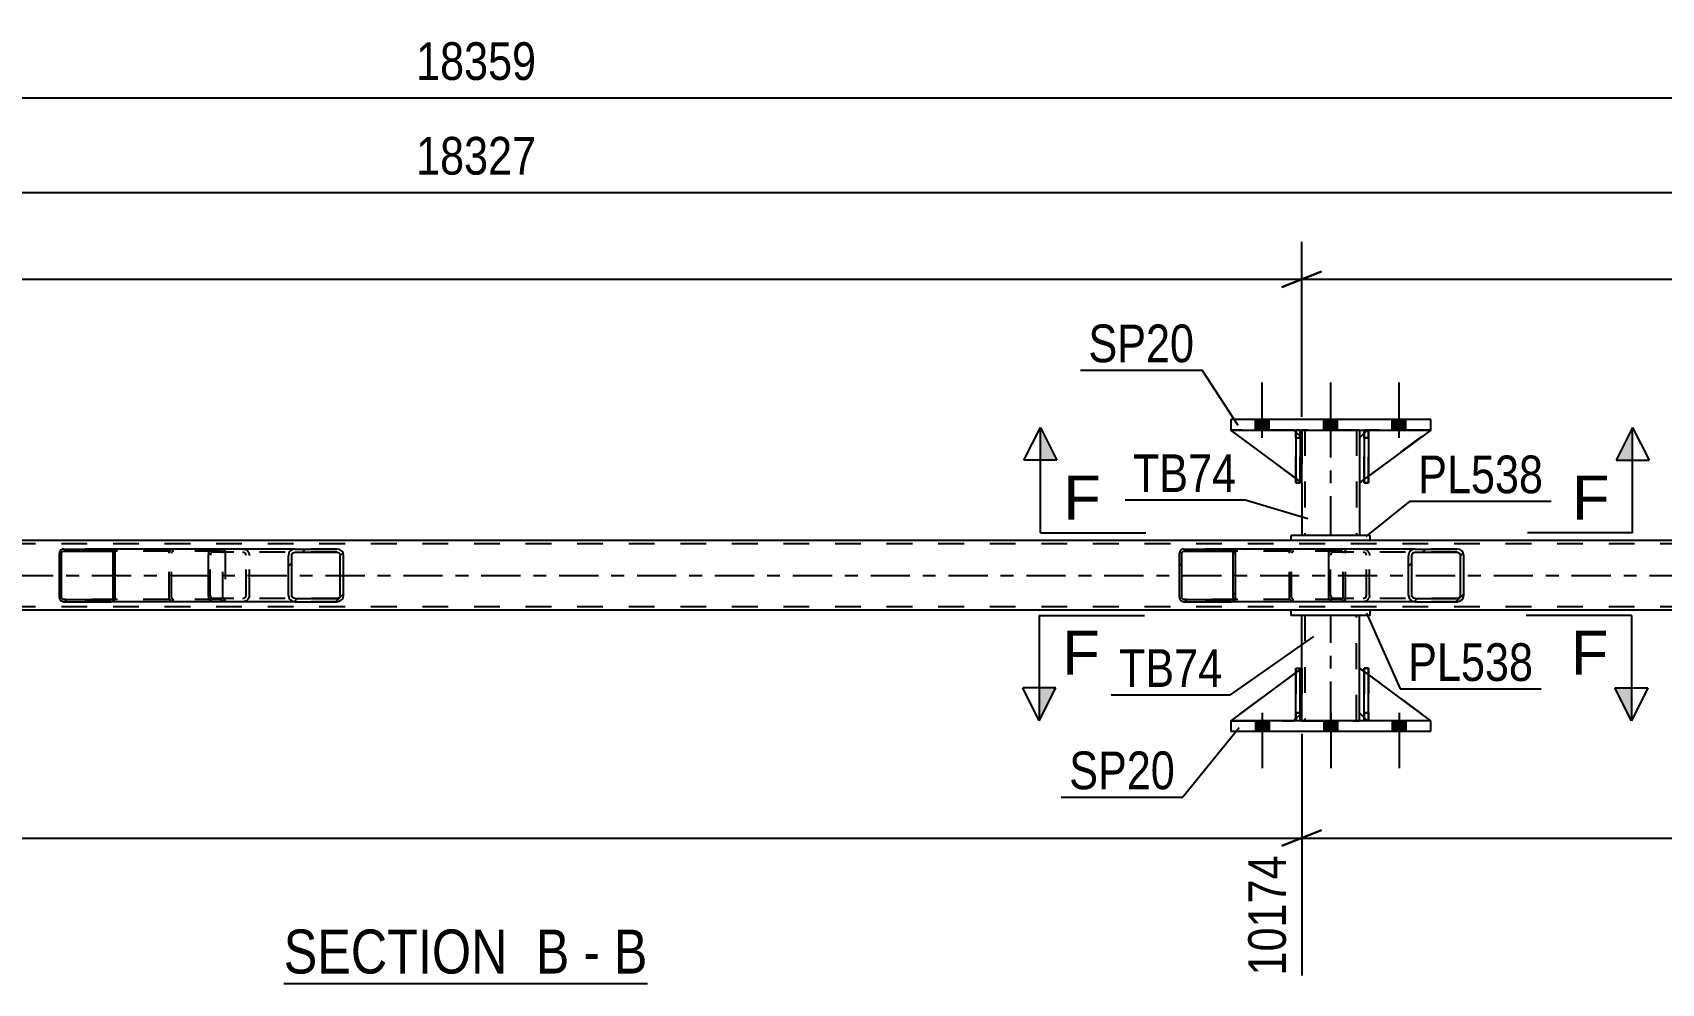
# Model space of a CAD drawing. Header units: millimetres. Extents: x 0 to 841, y 0 to 594.
# Drawn here: x 395.5 to 519.3, y 215 to 287.2 of the extents above; entities that cross this region are included whole.
import ezdxf

# ---------------------------------------------------------------- set-up
doc = ezdxf.new("R2010")
doc.units = ezdxf.units.MM
doc.linetypes.add('DXK_LINE_DOT2', pattern=[3.9198, 1.9599, -1.9599])
doc.linetypes.add('DXK_LINE_DOT3', pattern=[5.9187, 2.979, -0.9799, 0.9799, -0.9799])
doc.styles.add('Arial', font='ARIAL.TTF', dxfattribs={"height": 0.2})
doc.styles.add('Arial Narrow', font='ARIALN.TTF', dxfattribs={"height": 0.2})

# ---------------------------------------------------------------- blocks, each defined once
blk = doc.blocks.new('Unknown-814735391-12 - 2738')
at = {"color": 6, "linetype": 'Continuous'}
blk.add_line((414.58, 214.99), (442.23, 214.99), dxfattribs=at)
at = {"color": 0, "linetype": 'Continuous'}
for points in [[(432.69, 215.74), (432.69, 219.24), (414.58, 219.24), (414.58, 215.74)], [(436.3, 215.74), (436.3, 219.24), (433.74, 219.24), (433.74, 215.74)], [(438.62, 215.74), (438.62, 219.24), (437.35, 219.24), (437.35, 215.74)], [(442.23, 215.74), (442.23, 219.24), (439.67, 219.24), (439.67, 215.74)]]:
    blk.add_wipeout(points, dxfattribs=at)
at = {"color": 7, "linetype": 'Continuous', "style": 'Arial Narrow'}
for s, p in [('SECTION ', (414.58, 215.74)), ('B', (433.74, 215.74)), ('B', (439.67, 215.74)), ('-', (437.35, 215.74))]:
    blk.add_text(s, height=3.34, dxfattribs=at).set_placement(p)
blk = doc.blocks.new('Part-814735391-2854 - 2738')
at = {"linetype": 'Continuous'}
h = blk.add_hatch(dxfattribs=at)
h.set_pattern_fill('', scale=0.7, style=0, pattern_type=0)
h.set_pattern_definition([(45, (504.2228, 247.6884), (-1.57154, 1.57154), [])])
h.paths.add_polyline_path([(504.26, 247.5), (504.22, 247.69), (504.11, 247.84), (503.95, 247.95), (503.76, 247.98), (500.57, 247.98), (500.38, 247.95), (500.22, 247.84), (500.11, 247.69), (500.07, 247.5), (500.07, 244.46), (500.11, 244.28), (500.22, 244.13), (500.38, 244.02), (500.57, 243.98), (503.76, 243.98), (503.95, 244.02), (504.11, 244.13), (504.22, 244.28), (504.26, 244.46)])
h.paths.add_polyline_path([(503.99, 244.37), (503.94, 244.3), (503.85, 244.24), (503.76, 244.22), (500.57, 244.22), (500.48, 244.24), (500.4, 244.3), (500.34, 244.37), (500.32, 244.46), (500.32, 247.5), (500.34, 247.6), (500.4, 247.67), (500.48, 247.73), (500.57, 247.74), (503.76, 247.74), (503.85, 247.73), (503.94, 247.67), (503.99, 247.6), (504.01, 247.5), (504.01, 244.46)])
at = {"color": 2, "linetype": 'Continuous'}
for p, q in [((494, 247.5), (494.02, 247.69)), ((494.02, 247.69), (494.08, 247.84)), ((494.08, 247.84), (494.17, 247.95)), ((494.17, 247.95), (494.27, 247.98)), ((500.57, 247.98), (494.27, 247.98)), ((500.11, 247.69), (500.07, 247.5)), ((500.32, 247.5), (500.34, 247.6)), ((500.34, 247.6), (500.4, 247.67)), ((500.57, 247.98), (500.38, 247.95)), ((500.4, 247.67), (500.48, 247.73)), ((500.48, 247.73), (500.57, 247.74)), ((500.57, 247.98), (503.76, 247.98)), ((500.57, 247.74), (503.76, 247.74)), ((503.95, 247.95), (503.76, 247.98)), ((503.76, 247.74), (503.85, 247.73)), ((503.85, 247.73), (503.94, 247.67)), ((503.94, 247.67), (503.99, 247.6)), ((503.99, 247.6), (504.01, 247.5)), ((504.26, 247.5), (504.22, 247.69)), ((494, 244.46), (494, 247.5)), ((500.07, 244.46), (500.07, 247.5)), ((500.32, 244.46), (500.32, 247.5)), ((504.01, 244.46), (504.01, 247.5)), ((504.26, 244.46), (504.26, 247.5)), ((494.02, 244.28), (494, 244.46)), ((494.08, 244.13), (494.02, 244.28)), ((494.17, 244.02), (494.08, 244.13)), ((494.27, 243.98), (494.17, 244.02)), ((500.57, 243.98), (494.27, 243.98)), ((500.07, 244.46), (500.11, 244.28)), ((500.34, 244.37), (500.32, 244.46)), ((500.4, 244.3), (500.34, 244.37)), ((500.38, 244.02), (500.57, 243.98)), ((500.48, 244.24), (500.4, 244.3)), ((500.57, 244.22), (500.48, 244.24)), ((500.57, 244.22), (503.76, 244.22)), ((500.57, 243.98), (503.76, 243.98)), ((503.85, 244.24), (503.76, 244.22)), ((503.76, 243.98), (503.95, 244.02)), ((503.94, 244.3), (503.85, 244.24)), ((503.99, 244.37), (503.94, 244.3)), ((504.01, 244.46), (503.99, 244.37)), ((504.22, 244.28), (504.26, 244.46))]:
    blk.add_line(p, q, dxfattribs=at)
at = {"color": 7, "linetype": 'DXK_LINE_DOT2'}
for p, q in [((494.15, 247.6), (494.14, 247.5)), ((494.18, 247.67), (494.15, 247.6)), ((494.22, 247.73), (494.18, 247.67)), ((494.27, 247.74), (494.22, 247.73)), ((503.76, 247.74), (494.27, 247.74)), ((495.27, 247.74), (495.27, 247.98)), ((496.61, 247.98), (496.8, 247.95)), ((496.7, 247.73), (496.61, 247.74)), ((496.79, 247.67), (496.7, 247.73)), ((496.84, 247.6), (496.79, 247.67)), ((496.86, 247.5), (496.84, 247.6)), ((497.07, 247.69), (497.11, 247.5)), ((503.76, 247.98), (500.57, 247.98)), ((494.14, 244.46), (494.14, 247.5)), ((496.86, 244.46), (496.86, 247.5)), ((497.11, 244.46), (497.11, 247.5)), ((494.14, 244.46), (494.15, 244.37)), ((494.15, 244.37), (494.18, 244.3)), ((494.18, 244.3), (494.22, 244.24)), ((494.22, 244.24), (494.27, 244.22)), ((503.76, 244.22), (494.27, 244.22)), ((495.27, 243.98), (495.27, 244.22)), ((496.61, 244.22), (496.7, 244.24)), ((496.8, 244.02), (496.61, 243.98)), ((496.7, 244.24), (496.79, 244.3)), ((496.79, 244.3), (496.84, 244.37)), ((496.84, 244.37), (496.86, 244.46)), ((497.11, 244.46), (497.07, 244.28)), ((503.76, 243.98), (500.57, 243.98))]:
    blk.add_line(p, q, dxfattribs=at)
for centre, start, end in [((496.62, 247.49), 23.8494, 68.8059), ((496.62, 244.48), 291.1941, 336.1506)]:
    blk.add_arc(centre, 0.492, start, end, dxfattribs=at)
at = {"color": 2, "linetype": 'Continuous'}
for centre, start, end in [((500.56, 247.49), 111.1941, 156.1506), ((503.77, 247.49), 23.8494, 68.8059), ((500.56, 244.48), 203.8494, 248.8059), ((503.77, 244.48), 291.1941, 336.1506)]:
    blk.add_arc(centre, 0.492, start, end, dxfattribs=at)
blk = doc.blocks.new('Part-814735391-2797 - 2738')
at = {"color": 2, "linetype": 'Continuous'}
for p, q in [((491.82, 257.02), (491.5, 257.02)), ((491.5, 257.02), (491.5, 253.02)), ((491.82, 257.02), (491.82, 257.02)), ((491.82, 257.02), (491.82, 253.02)), ((491.82, 253.02), (491.5, 253.02))]:
    blk.add_line(p, q, dxfattribs=at)
at = {"color": 7, "linetype": 'DXK_LINE_DOT2'}
for p, q in [((491.5, 256.42), (491.5, 257.02)), ((491.82, 256.42), (491.5, 256.42)), ((491.5, 256.42), (491.5, 253.02)), ((491.82, 256.42), (491.82, 257.02)), ((491.82, 257.02), (491.82, 257.02)), ((491.82, 253.02), (491.82, 256.42))]:
    blk.add_line(p, q, dxfattribs=at)
blk = doc.blocks.new('Part-814735391-2802 - 2738')
at = {"color": 2, "linetype": 'Continuous'}
for p, q in [((491.95, 238.94), (491.95, 242.94)), ((496.35, 238.94), (496.35, 242.94)), ((491.95, 234.94), (491.95, 235.54)), ((496.35, 234.94), (496.35, 235.54))]:
    blk.add_line(p, q, dxfattribs=at)
at = {"color": 7, "linetype": 'DXK_LINE_DOT2'}
for p, q in [((496.35, 242.94), (491.95, 242.94)), ((492.19, 242.94), (492.19, 234.94)), ((496.11, 234.94), (496.11, 242.94)), ((491.95, 235.54), (491.95, 238.94)), ((496.35, 235.54), (496.35, 238.94)), ((491.95, 234.94), (496.35, 234.94))]:
    blk.add_line(p, q, dxfattribs=at)
at = {"color": 7, "linetype": 'DXK_LINE_DOT3'}
blk.add_line((494.15, 234.94), (494.15, 242.94), dxfattribs=at)
blk = doc.blocks.new('Part-814735391-2807 - 2738')
at = {"color": 2, "linetype": 'Continuous'}
for p, q in [((497.15, 243.34), (491.15, 243.34)), ((491.15, 242.94), (491.15, 243.34)), ((497.15, 242.94), (491.15, 242.94)), ((497.15, 242.94), (497.15, 243.34))]:
    blk.add_line(p, q, dxfattribs=at)
blk = doc.blocks.new('Part-814735391-2812 - 2738')
at = {"color": 2, "linetype": 'Continuous'}
for p, q in [((497.15, 249.02), (491.15, 249.02)), ((491.15, 248.62), (491.15, 249.02)), ((497.15, 248.62), (497.15, 249.02)), ((497.15, 248.62), (491.15, 248.62))]:
    blk.add_line(p, q, dxfattribs=at)
blk = doc.blocks.new('Part-814735391-2817 - 2738')
at = {"color": 2, "linetype": 'Continuous'}
for p, q in [((491.95, 257.02), (491.95, 256.42)), ((496.35, 257.02), (496.35, 256.42)), ((491.95, 253.02), (491.95, 249.02)), ((496.35, 253.02), (496.35, 249.02))]:
    blk.add_line(p, q, dxfattribs=at)
at = {"color": 7, "linetype": 'DXK_LINE_DOT2'}
for p, q in [((496.35, 257.02), (491.95, 257.02)), ((491.95, 256.42), (491.95, 253.02)), ((492.19, 257.02), (492.19, 249.02)), ((496.11, 257.02), (496.11, 249.02)), ((496.35, 256.42), (496.35, 253.02)), ((496.35, 249.02), (491.95, 249.02))]:
    blk.add_line(p, q, dxfattribs=at)
at = {"color": 7, "linetype": 'DXK_LINE_DOT3'}
blk.add_line((494.15, 249.02), (494.15, 257.02), dxfattribs=at)
blk = doc.blocks.new('Part-814735391-2884 - 2738')
at = {"color": 7, "linetype": 'DXK_LINE_DOT2'}
for p, q in [((491.5, 256.42), (491.5, 257.02)), ((491.5, 257.02), (491.5, 257.02)), ((491.5, 257.02), (491.5, 253.02)), ((491.82, 257.02), (491.5, 257.02)), ((491.5, 253.02), (491.5, 256.42)), ((491.5, 256.42), (491.82, 256.42)), ((491.82, 256.42), (491.82, 257.02)), ((491.82, 253.02), (491.82, 257.02)), ((491.82, 256.42), (491.82, 253.02)), ((491.5, 253.02), (491.82, 253.02))]:
    blk.add_line(p, q, dxfattribs=at)
blk = doc.blocks.new('Part-814735391-2824 - 2738')
at = {"color": 2, "linetype": 'Continuous'}
for p, q in [((491.5, 234.94), (491.5, 238.94)), ((491.5, 238.94), (491.82, 238.94)), ((491.82, 234.94), (491.82, 238.94)), ((491.5, 234.94), (491.5, 234.94)), ((491.82, 234.94), (491.5, 234.94))]:
    blk.add_line(p, q, dxfattribs=at)
at = {"color": 7, "linetype": 'DXK_LINE_DOT2'}
for p, q in [((491.5, 238.94), (491.5, 235.54)), ((491.82, 235.54), (491.82, 238.94)), ((491.5, 235.54), (491.5, 234.94)), ((491.5, 235.54), (491.82, 235.54)), ((491.82, 234.94), (491.82, 235.54)), ((491.82, 234.94), (491.82, 234.94))]:
    blk.add_line(p, q, dxfattribs=at)
blk = doc.blocks.new('Part-814735391-2826 - 2738')
at = {"color": 7, "linetype": 'DXK_LINE_DOT2'}
for p, q in [((491.5, 238.94), (491.82, 238.94)), ((491.5, 235.54), (491.5, 238.94)), ((491.5, 238.94), (491.5, 234.94)), ((491.82, 238.94), (491.82, 235.54)), ((491.82, 234.94), (491.82, 238.85)), ((491.82, 235.54), (491.5, 235.54)), ((491.5, 234.94), (491.5, 235.54)), ((491.82, 235.54), (491.82, 234.94)), ((491.82, 234.94), (491.5, 234.94)), ((491.82, 234.94), (491.82, 234.94))]:
    blk.add_line(p, q, dxfattribs=at)
blk = doc.blocks.new('Part-814735391-2828 - 2738')
at = {"linetype": 'Continuous'}
h = blk.add_hatch(dxfattribs=at)
h.set_pattern_fill('', scale=0.7, style=0, pattern_type=0)
h.set_pattern_definition([(45, (401.7562, 247.7872), (-1.57154, 1.57154), [])])
h.paths.add_polyline_path([(401.78, 247.66), (401.76, 247.79), (401.68, 247.89), (401.57, 247.96), (401.44, 247.98), (397.87, 247.98), (397.74, 247.96), (397.63, 247.89), (397.55, 247.79), (397.53, 247.66), (397.53, 244.3), (397.55, 244.18), (397.63, 244.08), (397.74, 244.01), (397.87, 243.98), (401.44, 243.98), (401.57, 244.01), (401.68, 244.08), (401.76, 244.18), (401.78, 244.3)])
h.paths.add_polyline_path([(401.6, 244.24), (401.56, 244.19), (401.51, 244.16), (401.44, 244.14), (397.87, 244.14), (397.8, 244.16), (397.75, 244.19), (397.71, 244.24), (397.7, 244.3), (397.7, 247.66), (397.71, 247.73), (397.75, 247.78), (397.8, 247.81), (397.87, 247.82), (401.44, 247.82), (401.51, 247.81), (401.56, 247.78), (401.6, 247.73), (401.61, 247.66), (401.61, 244.3)])
at = {"color": 2, "linetype": 'Continuous'}
for p, q in [((397.55, 247.79), (397.53, 247.66)), ((397.53, 244.3), (397.53, 247.66)), ((397.7, 247.66), (397.71, 247.73)), ((397.7, 244.3), (397.7, 247.66)), ((397.71, 247.73), (397.75, 247.78)), ((397.87, 247.98), (397.74, 247.96)), ((397.75, 247.78), (397.8, 247.81)), ((397.8, 247.81), (397.87, 247.82)), ((397.87, 247.98), (401.44, 247.98)), ((397.87, 247.82), (401.44, 247.82)), ((409.14, 247.98), (401.44, 247.98)), ((401.57, 247.96), (401.44, 247.98)), ((401.44, 247.82), (401.51, 247.81)), ((401.51, 247.81), (401.56, 247.78)), ((401.56, 247.78), (401.6, 247.73)), ((401.6, 247.73), (401.61, 247.66)), ((401.61, 244.3), (401.61, 247.66)), ((401.78, 247.66), (401.76, 247.79)), ((401.78, 244.3), (401.78, 247.66)), ((397.53, 244.3), (397.55, 244.18)), ((397.71, 244.24), (397.7, 244.3)), ((397.75, 244.19), (397.71, 244.24)), ((397.74, 244.01), (397.87, 243.98)), ((397.8, 244.16), (397.75, 244.19)), ((397.87, 244.14), (397.8, 244.16)), ((397.87, 244.14), (401.44, 244.14)), ((397.87, 243.98), (401.44, 243.98)), ((401.51, 244.16), (401.44, 244.14)), ((401.44, 243.98), (401.57, 244.01)), ((409.14, 243.98), (401.44, 243.98)), ((401.56, 244.19), (401.51, 244.16)), ((401.6, 244.24), (401.56, 244.19)), ((401.61, 244.3), (401.6, 244.24)), ((401.76, 244.18), (401.78, 244.3))]:
    blk.add_line(p, q, dxfattribs=at)
at = {"color": 7, "linetype": 'DXK_LINE_DOT2'}
for p, q in [((401.44, 247.98), (397.87, 247.98)), ((409.79, 247.82), (397.87, 247.82)), ((405.87, 247.66), (405.9, 247.79)), ((405.87, 244.3), (405.87, 247.66)), ((406.06, 247.73), (406.05, 247.66)), ((406.05, 244.3), (406.05, 247.66)), ((406.09, 247.78), (406.06, 247.73)), ((406.08, 247.96), (406.22, 247.98)), ((406.15, 247.81), (406.09, 247.78)), ((406.22, 247.82), (406.15, 247.81)), ((409.79, 247.98), (409.14, 247.98)), ((409.79, 247.98), (409.92, 247.96)), ((409.86, 247.81), (409.79, 247.82)), ((409.91, 247.78), (409.86, 247.81)), ((409.95, 247.73), (409.91, 247.78)), ((409.96, 247.66), (409.95, 247.73)), ((409.96, 244.3), (409.96, 247.66)), ((410.11, 247.79), (410.13, 247.66)), ((410.13, 247.66), (410.13, 244.3)), ((409.79, 244.14), (397.87, 244.14)), ((401.44, 243.98), (397.87, 243.98)), ((405.9, 244.18), (405.87, 244.3)), ((406.05, 244.3), (406.06, 244.24)), ((406.06, 244.24), (406.09, 244.19)), ((406.22, 243.98), (406.08, 244.01)), ((406.09, 244.19), (406.15, 244.16)), ((406.15, 244.16), (406.22, 244.14)), ((409.79, 243.98), (409.14, 243.98)), ((409.79, 244.14), (409.86, 244.16)), ((409.92, 244.01), (409.79, 243.98)), ((409.86, 244.16), (409.91, 244.19)), ((409.91, 244.19), (409.95, 244.24)), ((409.95, 244.24), (409.96, 244.3)), ((410.13, 244.28), (410.11, 244.18)), ((410.13, 244.3), (410.13, 244.28))]:
    blk.add_line(p, q, dxfattribs=at)
at = {"color": 2, "linetype": 'Continuous'}
for centre, start, end in [((397.85, 247.65), 110.7583, 155.68), ((401.45, 247.65), 24.32, 69.2417), ((397.85, 244.32), 204.32, 249.2417), ((401.45, 244.32), 290.7583, 335.68)]:
    blk.add_arc(centre, 0.331, start, end, dxfattribs=at)
at = {"color": 7, "linetype": 'DXK_LINE_DOT2'}
for centre, start, end in [((406.2, 247.65), 110.7583, 155.6801), ((409.8, 247.65), 24.3199, 69.2417), ((406.2, 244.32), 204.3199, 249.2417), ((409.8, 244.32), 290.7583, 335.6801)]:
    blk.add_arc(centre, 0.331, start, end, dxfattribs=at)
blk = doc.blocks.new('Part-814735391-2843 - 2738')
at = {"color": 2, "linetype": 'Continuous'}
for p, q in [((501.75, 257.82), (486.55, 257.82)), ((486.55, 257.82), (486.55, 257.02)), ((501.75, 257.02), (501.75, 257.82)), ((486.55, 257.02), (501.75, 257.02))]:
    blk.add_line(p, q, dxfattribs=at)
blk = doc.blocks.new('Part-814735391-2848 - 2738')
at = {"color": 2, "linetype": 'Continuous'}
for p, q in [((486.55, 234.94), (486.55, 234.14)), ((501.75, 234.94), (486.55, 234.94)), ((486.55, 234.14), (501.75, 234.14)), ((501.75, 234.14), (501.75, 234.94))]:
    blk.add_line(p, q, dxfattribs=at)
blk = doc.blocks.new('Part-814735391-2849 - 2738')
at = {"color": 2, "linetype": 'Continuous'}
for p, q in [((496.35, 235.54), (496.35, 238.94)), ((496.7, 238.68), (496.35, 238.94)), ((501.75, 234.94), (497.02, 238.45)), ((496.7, 235.19), (496.35, 235.54))]:
    blk.add_line(p, q, dxfattribs=at)
at = {"color": 7, "linetype": 'DXK_LINE_DOT2'}
for p, q in [((497.02, 238.45), (496.7, 238.68)), ((496.95, 234.94), (496.7, 235.19)), ((501.75, 234.94), (496.95, 234.94)), ((501.75, 234.94), (501.75, 234.94)), ((501.75, 234.94), (501.75, 234.94))]:
    blk.add_line(p, q, dxfattribs=at)
blk = doc.blocks.new('Part-814735391-2850 - 2738')
at = {"color": 7, "linetype": 'DXK_LINE_DOT2'}
for p, q in [((496.35, 235.54), (496.35, 238.94)), ((496.35, 238.94), (501.75, 234.94)), ((496.95, 234.94), (496.35, 235.54)), ((501.75, 234.94), (496.95, 234.94))]:
    blk.add_line(p, q, dxfattribs=at)
blk = doc.blocks.new('Part-814735391-2851 - 2738')
at = {"color": 2, "linetype": 'Continuous'}
for p, q in [((491.95, 238.94), (491.82, 238.85)), ((491.95, 235.54), (491.95, 238.94)), ((491.5, 238.61), (486.55, 234.94)), ((491.95, 235.54), (491.82, 235.42)), ((491.95, 235.54), (491.95, 235.54)), ((491.5, 235.1), (491.35, 234.94))]:
    blk.add_line(p, q, dxfattribs=at)
at = {"color": 7, "linetype": 'DXK_LINE_DOT2'}
for p, q in [((491.95, 235.54), (491.95, 238.94)), ((491.82, 238.85), (491.5, 238.61)), ((491.95, 235.54), (491.35, 234.94)), ((491.82, 235.42), (491.5, 235.1)), ((486.55, 234.94), (491.35, 234.94))]:
    blk.add_line(p, q, dxfattribs=at)
blk = doc.blocks.new('Part-814735391-2858 - 2738')
at = {"color": 7, "linetype": 'DXK_LINE_DOT2'}
for p, q in [((491.95, 238.94), (486.55, 234.94)), ((491.95, 235.54), (491.95, 238.94)), ((491.95, 238.94), (491.95, 235.54)), ((491.35, 234.94), (491.95, 235.54)), ((491.95, 235.54), (491.35, 234.94)), ((491.95, 235.54), (491.95, 235.54)), ((486.55, 234.94), (491.35, 234.94))]:
    blk.add_line(p, q, dxfattribs=at)
blk = doc.blocks.new('Part-814735391-2859 - 2738')
at = {"color": 2, "linetype": 'Continuous'}
for p, q in [((496.7, 234.94), (496.7, 238.94)), ((496.7, 238.94), (497.02, 238.94)), ((497.02, 234.94), (497.02, 238.94)), ((496.7, 234.94), (496.7, 234.94)), ((497.02, 234.94), (496.7, 234.94))]:
    blk.add_line(p, q, dxfattribs=at)
at = {"color": 7, "linetype": 'DXK_LINE_DOT2'}
for p, q in [((496.7, 238.94), (496.7, 235.54)), ((497.02, 235.54), (497.02, 238.94)), ((496.7, 235.54), (496.7, 234.94)), ((496.7, 235.54), (497.02, 235.54)), ((497.02, 234.94), (497.02, 235.54)), ((497.02, 234.94), (497.02, 234.94))]:
    blk.add_line(p, q, dxfattribs=at)
blk = doc.blocks.new('Part-814735391-2861 - 2738')
at = {"color": 7, "linetype": 'DXK_LINE_DOT2'}
for p, q in [((497.02, 238.94), (496.7, 238.94)), ((496.7, 235.54), (496.7, 238.94)), ((496.7, 238.94), (496.7, 234.94)), ((497.02, 238.94), (497.02, 235.54)), ((497.02, 234.94), (497.02, 238.94)), ((497.02, 235.54), (496.7, 235.54)), ((496.7, 234.94), (496.7, 235.54)), ((497.02, 235.54), (497.02, 234.94)), ((497.02, 234.94), (496.7, 234.94)), ((497.02, 234.94), (497.02, 234.94))]:
    blk.add_line(p, q, dxfattribs=at)
blk = doc.blocks.new('Part-814735391-2863 - 2738')
at = {"color": 2, "linetype": 'Continuous'}
for p, q in [((496.7, 256.78), (496.35, 256.42)), ((496.35, 256.42), (496.35, 253.02)), ((501.75, 257.02), (497.02, 253.52)), ((496.7, 253.29), (496.35, 253.02))]:
    blk.add_line(p, q, dxfattribs=at)
at = {"color": 7, "linetype": 'DXK_LINE_DOT2'}
for p, q in [((496.95, 257.02), (496.7, 256.78)), ((501.75, 257.02), (496.95, 257.02)), ((497.02, 253.52), (496.7, 253.29))]:
    blk.add_line(p, q, dxfattribs=at)
blk = doc.blocks.new('Part-814735391-2903 - 2738')
at = {"color": 7, "linetype": 'DXK_LINE_DOT2'}
for p, q in [((496.95, 257.02), (496.35, 256.42)), ((496.35, 253.02), (501.75, 257.02)), ((496.35, 256.42), (496.35, 253.02)), ((501.75, 257.02), (496.95, 257.02))]:
    blk.add_line(p, q, dxfattribs=at)
blk = doc.blocks.new('Part-814735391-2904 - 2738')
at = {"color": 2, "linetype": 'Continuous'}
for p, q in [((491.5, 253.36), (486.55, 257.02)), ((491.5, 256.87), (491.35, 257.02)), ((491.95, 256.42), (491.82, 256.55)), ((491.95, 256.42), (491.95, 256.42)), ((491.95, 253.02), (491.95, 256.42)), ((491.82, 253.12), (491.95, 253.02)), ((491.95, 253.02), (491.95, 253.02))]:
    blk.add_line(p, q, dxfattribs=at)
at = {"color": 7, "linetype": 'DXK_LINE_DOT2'}
for p, q in [((491.35, 257.02), (486.55, 257.02)), ((491.35, 257.02), (491.95, 256.42)), ((491.82, 256.55), (491.5, 256.87)), ((491.95, 256.42), (491.95, 253.02)), ((491.82, 253.12), (491.5, 253.36))]:
    blk.add_line(p, q, dxfattribs=at)
blk = doc.blocks.new('Part-814735391-2905 - 2738')
at = {"color": 7, "linetype": 'DXK_LINE_DOT2'}
for p, q in [((491.95, 253.02), (486.55, 257.02)), ((486.55, 257.02), (491.35, 257.02)), ((491.35, 257.02), (491.95, 256.42)), ((491.95, 256.42), (491.35, 257.02)), ((491.95, 256.42), (491.95, 253.02)), ((491.95, 256.42), (491.95, 256.42)), ((491.95, 256.42), (491.95, 253.02))]:
    blk.add_line(p, q, dxfattribs=at)
blk = doc.blocks.new('Part-814735391-2906 - 2738')
at = {"color": 2, "linetype": 'Continuous'}
for p, q in [((497.02, 257.02), (496.7, 257.02)), ((496.7, 257.02), (496.7, 253.02)), ((497.02, 257.02), (497.02, 257.02)), ((497.02, 257.02), (497.02, 253.02)), ((497.02, 253.02), (496.7, 253.02))]:
    blk.add_line(p, q, dxfattribs=at)
at = {"color": 7, "linetype": 'DXK_LINE_DOT2'}
for p, q in [((496.7, 256.42), (496.7, 257.02)), ((497.02, 256.42), (496.7, 256.42)), ((496.7, 256.42), (496.7, 253.02)), ((497.02, 256.42), (497.02, 257.02)), ((497.02, 257.02), (497.02, 257.02)), ((497.02, 253.02), (497.02, 256.42))]:
    blk.add_line(p, q, dxfattribs=at)
blk = doc.blocks.new('Part-814735391-2908 - 2738')
at = {"color": 7, "linetype": 'DXK_LINE_DOT2'}
for p, q in [((496.7, 256.42), (496.7, 257.02)), ((496.7, 257.02), (496.7, 257.02)), ((496.7, 257.02), (496.7, 253.02)), ((497.02, 257.02), (496.7, 257.02)), ((496.7, 253.02), (496.7, 256.42)), ((496.7, 256.42), (497.02, 256.42)), ((497.02, 256.42), (497.02, 257.02)), ((497.02, 253.02), (497.02, 257.02)), ((497.02, 256.42), (497.02, 253.02)), ((496.7, 253.02), (497.02, 253.02))]:
    blk.add_line(p, q, dxfattribs=at)
blk = doc.blocks.new('Part-814735391-2967 - 2738')
at = {"color": 7, "linetype": 'DXK_LINE_DOT2'}
for p, q in [((760.27, 248.38), (98.15, 248.38)), ((497.15, 248.62), (491.15, 248.62)), ((760.27, 243.58), (98.15, 243.58)), ((497.15, 243.34), (491.15, 243.34))]:
    blk.add_line(p, q, dxfattribs=at)
at = {"color": 2, "linetype": 'Continuous'}
for p, q in [((491.15, 248.62), (241.75, 248.62)), ((661.42, 248.62), (497.15, 248.62)), ((491.15, 243.34), (241.75, 243.34)), ((661.42, 243.34), (497.15, 243.34))]:
    blk.add_line(p, q, dxfattribs=at)
at = {"color": 7, "linetype": 'DXK_LINE_DOT3'}
blk.add_line((98.15, 245.98), (760.27, 245.98), dxfattribs=at)
blk = doc.blocks.new('Part-814735391-2968 - 2738')
at = {"linetype": 'Continuous'}
h = blk.add_hatch(dxfattribs=at)
h.set_pattern_fill('', scale=0.7, style=0, pattern_type=0)
h.set_pattern_definition([(45, (419.0886, 247.6884), (-1.57154, 1.57154), [])])
h.paths.add_polyline_path([(419.13, 247.5), (419.09, 247.69), (418.98, 247.84), (418.82, 247.95), (418.62, 247.98), (415.44, 247.98), (415.25, 247.95), (415.08, 247.84), (414.98, 247.69), (414.94, 247.5), (414.94, 244.46), (414.98, 244.28), (415.08, 244.13), (415.25, 244.02), (415.44, 243.98), (418.62, 243.98), (418.82, 244.02), (418.98, 244.13), (419.09, 244.28), (419.13, 244.46)])
h.paths.add_polyline_path([(418.86, 244.37), (418.8, 244.3), (418.72, 244.24), (418.62, 244.22), (415.44, 244.22), (415.34, 244.24), (415.26, 244.3), (415.21, 244.37), (415.19, 244.46), (415.19, 247.5), (415.21, 247.6), (415.26, 247.67), (415.34, 247.73), (415.44, 247.74), (418.62, 247.74), (418.72, 247.73), (418.8, 247.67), (418.86, 247.6), (418.88, 247.5), (418.88, 244.46)])
at = {"color": 2, "linetype": 'Continuous'}
for p, q in [((408.87, 247.5), (408.89, 247.69)), ((408.89, 247.69), (408.95, 247.84)), ((408.95, 247.84), (409.04, 247.95)), ((409.04, 247.95), (409.14, 247.98)), ((415.44, 247.98), (409.14, 247.98)), ((414.98, 247.69), (414.94, 247.5)), ((415.19, 247.5), (415.21, 247.6)), ((415.21, 247.6), (415.26, 247.67)), ((415.44, 247.98), (415.25, 247.95)), ((415.26, 247.67), (415.34, 247.73)), ((415.34, 247.73), (415.44, 247.74)), ((415.44, 247.98), (418.62, 247.98)), ((415.44, 247.74), (418.62, 247.74)), ((418.82, 247.95), (418.62, 247.98)), ((418.62, 247.74), (418.72, 247.73)), ((418.72, 247.73), (418.8, 247.67)), ((418.8, 247.67), (418.86, 247.6)), ((418.86, 247.6), (418.88, 247.5)), ((419.13, 247.5), (419.09, 247.69)), ((408.87, 244.46), (408.87, 247.5)), ((414.94, 244.46), (414.94, 247.5)), ((415.19, 244.46), (415.19, 247.5)), ((418.88, 244.46), (418.88, 247.5)), ((419.13, 244.46), (419.13, 247.5)), ((408.89, 244.28), (408.87, 244.46)), ((408.95, 244.13), (408.89, 244.28)), ((409.04, 244.02), (408.95, 244.13)), ((409.14, 243.98), (409.04, 244.02)), ((415.44, 243.98), (409.14, 243.98)), ((414.94, 244.46), (414.98, 244.28)), ((415.21, 244.37), (415.19, 244.46)), ((415.26, 244.3), (415.21, 244.37)), ((415.25, 244.02), (415.44, 243.98)), ((415.34, 244.24), (415.26, 244.3)), ((415.44, 244.22), (415.34, 244.24)), ((415.44, 244.22), (418.62, 244.22)), ((415.44, 243.98), (418.62, 243.98)), ((418.72, 244.24), (418.62, 244.22)), ((418.62, 243.98), (418.82, 244.02)), ((418.8, 244.3), (418.72, 244.24)), ((418.86, 244.37), (418.8, 244.3)), ((418.88, 244.46), (418.86, 244.37)), ((419.09, 244.28), (419.13, 244.46))]:
    blk.add_line(p, q, dxfattribs=at)
at = {"color": 7, "linetype": 'DXK_LINE_DOT2'}
for p, q in [((409.01, 247.6), (409, 247.5)), ((409.04, 247.67), (409.01, 247.6)), ((409.09, 247.73), (409.04, 247.67)), ((409.14, 247.74), (409.09, 247.73)), ((418.62, 247.74), (409.14, 247.74)), ((410.13, 247.74), (410.13, 247.98)), ((411.47, 247.98), (411.67, 247.95)), ((411.57, 247.73), (411.47, 247.74)), ((411.65, 247.67), (411.57, 247.73)), ((411.71, 247.6), (411.65, 247.67)), ((411.73, 247.5), (411.71, 247.6)), ((411.94, 247.69), (411.98, 247.5)), ((418.62, 247.98), (415.44, 247.98)), ((409, 244.46), (409, 247.5)), ((411.73, 244.46), (411.73, 247.5)), ((411.98, 244.46), (411.98, 247.5)), ((409, 244.46), (409.01, 244.37)), ((409.01, 244.37), (409.04, 244.3)), ((409.04, 244.3), (409.09, 244.24)), ((409.09, 244.24), (409.14, 244.22)), ((418.62, 244.22), (409.14, 244.22)), ((410.13, 243.98), (410.13, 244.22)), ((411.47, 244.22), (411.57, 244.24)), ((411.67, 244.02), (411.47, 243.98)), ((411.57, 244.24), (411.65, 244.3)), ((411.65, 244.3), (411.71, 244.37)), ((411.71, 244.37), (411.73, 244.46)), ((411.98, 244.46), (411.94, 244.28)), ((418.62, 243.98), (415.44, 243.98))]:
    blk.add_line(p, q, dxfattribs=at)
for centre, start, end in [((411.49, 247.49), 23.8494, 68.8059), ((411.49, 244.48), 291.1941, 336.1506)]:
    blk.add_arc(centre, 0.492, start, end, dxfattribs=at)
at = {"color": 2, "linetype": 'Continuous'}
for centre, start, end in [((415.43, 247.49), 111.1941, 156.1506), ((418.64, 247.49), 23.8494, 68.8059), ((415.43, 244.48), 203.8494, 248.8059), ((418.64, 244.48), 291.1941, 336.1506)]:
    blk.add_arc(centre, 0.492, start, end, dxfattribs=at)
blk = doc.blocks.new('Part-814735391-2969 - 2738')
at = {"linetype": 'Continuous'}
h = blk.add_hatch(dxfattribs=at)
h.set_pattern_fill('', scale=0.7, style=0, pattern_type=0)
h.set_pattern_definition([(45, (486.8904, 247.7872), (-1.57154, 1.57154), [])])
h.paths.add_polyline_path([(486.92, 247.66), (486.89, 247.79), (486.82, 247.89), (486.71, 247.96), (486.58, 247.98), (483, 247.98), (482.87, 247.96), (482.76, 247.89), (482.69, 247.79), (482.66, 247.66), (482.66, 244.3), (482.69, 244.18), (482.76, 244.08), (482.87, 244.01), (483, 243.98), (486.58, 243.98), (486.71, 244.01), (486.82, 244.08), (486.89, 244.18), (486.92, 244.3)])
h.paths.add_polyline_path([(486.73, 244.24), (486.7, 244.19), (486.64, 244.16), (486.58, 244.14), (483, 244.14), (482.93, 244.16), (482.88, 244.19), (482.84, 244.24), (482.83, 244.3), (482.83, 247.66), (482.84, 247.73), (482.88, 247.78), (482.93, 247.81), (483, 247.82), (486.58, 247.82), (486.64, 247.81), (486.7, 247.78), (486.73, 247.73), (486.75, 247.66), (486.75, 244.3)])
at = {"color": 2, "linetype": 'Continuous'}
for p, q in [((482.69, 247.79), (482.66, 247.66)), ((482.66, 244.3), (482.66, 247.66)), ((482.83, 247.66), (482.84, 247.73)), ((482.83, 244.3), (482.83, 247.66)), ((482.84, 247.73), (482.88, 247.78)), ((483, 247.98), (482.87, 247.96)), ((482.88, 247.78), (482.93, 247.81)), ((482.93, 247.81), (483, 247.82)), ((483, 247.98), (486.58, 247.98)), ((483, 247.82), (486.58, 247.82)), ((494.27, 247.98), (486.58, 247.98)), ((486.71, 247.96), (486.58, 247.98)), ((486.58, 247.82), (486.64, 247.81)), ((486.64, 247.81), (486.7, 247.78)), ((486.7, 247.78), (486.73, 247.73)), ((486.73, 247.73), (486.75, 247.66)), ((486.75, 244.3), (486.75, 247.66)), ((486.92, 247.66), (486.89, 247.79)), ((486.92, 244.3), (486.92, 247.66)), ((482.66, 244.3), (482.69, 244.18)), ((482.84, 244.24), (482.83, 244.3)), ((482.88, 244.19), (482.84, 244.24)), ((482.87, 244.01), (483, 243.98)), ((482.93, 244.16), (482.88, 244.19)), ((483, 244.14), (482.93, 244.16)), ((483, 244.14), (486.58, 244.14)), ((483, 243.98), (486.58, 243.98)), ((486.64, 244.16), (486.58, 244.14)), ((486.58, 243.98), (486.71, 244.01)), ((494.27, 243.98), (486.58, 243.98)), ((486.7, 244.19), (486.64, 244.16)), ((486.73, 244.24), (486.7, 244.19)), ((486.75, 244.3), (486.73, 244.24)), ((486.89, 244.18), (486.92, 244.3))]:
    blk.add_line(p, q, dxfattribs=at)
at = {"color": 7, "linetype": 'DXK_LINE_DOT2'}
for p, q in [((486.58, 247.98), (483, 247.98)), ((494.93, 247.82), (483, 247.82)), ((491.01, 247.66), (491.03, 247.79)), ((491.01, 244.3), (491.01, 247.66)), ((491.19, 247.73), (491.18, 247.66)), ((491.18, 244.3), (491.18, 247.66)), ((491.23, 247.78), (491.19, 247.73)), ((491.22, 247.96), (491.35, 247.98)), ((491.23, 247.78), (491.24, 247.79)), ((491.24, 247.79), (491.28, 247.81)), ((491.28, 247.81), (491.35, 247.82)), ((494.93, 247.98), (494.27, 247.98)), ((494.93, 247.98), (495.06, 247.96)), ((494.99, 247.81), (494.93, 247.82)), ((495.05, 247.78), (494.99, 247.81)), ((495.08, 247.73), (495.05, 247.78)), ((495.1, 247.66), (495.08, 247.73)), ((495.1, 244.3), (495.1, 247.66)), ((495.24, 247.79), (495.26, 247.69)), ((495.26, 247.69), (495.27, 247.66)), ((495.27, 244.3), (495.27, 247.66)), ((494.93, 244.14), (483, 244.14)), ((486.58, 243.98), (483, 243.98)), ((491.03, 244.18), (491.01, 244.3)), ((491.18, 244.3), (491.19, 244.24)), ((491.19, 244.24), (491.23, 244.19)), ((491.35, 243.98), (491.22, 244.01)), ((491.23, 244.19), (491.24, 244.18)), ((491.24, 244.18), (491.28, 244.16)), ((491.28, 244.16), (491.35, 244.14)), ((494.93, 243.98), (494.27, 243.98)), ((494.93, 244.14), (494.99, 244.16)), ((495.06, 244.01), (494.93, 243.98)), ((494.99, 244.16), (495.05, 244.19)), ((495.05, 244.19), (495.08, 244.24)), ((495.08, 244.24), (495.1, 244.3)), ((495.26, 244.28), (495.24, 244.18)), ((495.27, 244.3), (495.26, 244.28))]:
    blk.add_line(p, q, dxfattribs=at)
at = {"color": 2, "linetype": 'Continuous'}
for centre, start, end in [((482.99, 247.65), 110.7583, 155.68), ((486.59, 247.65), 24.32, 69.2417), ((482.99, 244.32), 204.32, 249.2417), ((486.59, 244.32), 290.7583, 335.68)]:
    blk.add_arc(centre, 0.331, start, end, dxfattribs=at)
at = {"color": 7, "linetype": 'DXK_LINE_DOT2'}
for centre, start, end in [((491.34, 247.65), 110.7583, 155.6801), ((491.34, 244.32), 204.3199, 249.2417), ((494.94, 244.32), 290.7583, 335.6801)]:
    blk.add_arc(centre, 0.331, start, end, dxfattribs=at)
blk = doc.blocks.new('Bolt-814735391-2999 - 2738')
at = {"linetype": 'Continuous'}
for points in [[(489.47, 234.94), (488.43, 234.94), (488.43, 234.14), (489.47, 234.14)], [(489.47, 234.94), (488.43, 234.94), (488.43, 234.14), (489.47, 234.14)], [(489.47, 234.94), (488.43, 234.94), (488.43, 234.14), (489.47, 234.14)], [(494.67, 234.94), (493.63, 234.94), (493.63, 234.14), (494.67, 234.14)], [(494.67, 234.94), (493.63, 234.94), (493.63, 234.14), (494.67, 234.14)], [(499.87, 234.94), (498.83, 234.94), (498.83, 234.14), (499.87, 234.14)], [(499.87, 234.94), (498.83, 234.94), (498.83, 234.14), (499.87, 234.14)], [(499.87, 234.94), (498.83, 234.94), (498.83, 234.14), (499.87, 234.14)]]:
    blk.add_hatch(color=1, dxfattribs=at).paths.add_polyline_path(points)
at = {"color": 1, "linetype": 'Continuous'}
for p, q in [((488.95, 235.54), (488.95, 231.34)), ((488.95, 235.54), (488.95, 231.34)), ((488.95, 235.54), (488.95, 231.34)), ((494.15, 235.54), (494.15, 231.34)), ((494.15, 235.54), (494.15, 231.34)), ((499.35, 235.54), (499.35, 231.34)), ((499.35, 235.54), (499.35, 231.34)), ((499.35, 235.54), (499.35, 231.34)), ((488.43, 234.94), (488.43, 234.14)), ((488.43, 234.94), (488.43, 234.14)), ((488.43, 234.94), (488.43, 234.14)), ((489.47, 234.94), (489.47, 234.14)), ((489.47, 234.94), (489.47, 234.14)), ((489.47, 234.94), (489.47, 234.14)), ((493.63, 234.94), (493.63, 234.14)), ((493.63, 234.94), (493.63, 234.14)), ((494.67, 234.94), (494.67, 234.14)), ((494.67, 234.94), (494.67, 234.14)), ((498.83, 234.94), (498.83, 234.14)), ((498.83, 234.94), (498.83, 234.14)), ((498.83, 234.94), (498.83, 234.14)), ((499.87, 234.94), (499.87, 234.14)), ((499.87, 234.94), (499.87, 234.14)), ((499.87, 234.94), (499.87, 234.14))]:
    blk.add_line(p, q, dxfattribs=at)
blk = doc.blocks.new('Bolt-814735391-3000 - 2738')
at = {"linetype": 'Continuous'}
for points in [[(488.43, 257.02), (489.47, 257.02), (489.47, 257.82), (488.43, 257.82)], [(488.43, 257.02), (489.47, 257.02), (489.47, 257.82), (488.43, 257.82)], [(488.43, 257.02), (489.47, 257.02), (489.47, 257.82), (488.43, 257.82)], [(493.63, 257.02), (494.67, 257.02), (494.67, 257.82), (493.63, 257.82)], [(493.63, 257.02), (494.67, 257.02), (494.67, 257.82), (493.63, 257.82)], [(498.83, 257.02), (499.87, 257.02), (499.87, 257.82), (498.83, 257.82)], [(498.83, 257.02), (499.87, 257.02), (499.87, 257.82), (498.83, 257.82)], [(498.83, 257.02), (499.87, 257.02), (499.87, 257.82), (498.83, 257.82)]]:
    blk.add_hatch(color=1, dxfattribs=at).paths.add_polyline_path(points)
at = {"color": 1, "linetype": 'Continuous'}
for p, q in [((488.95, 256.42), (488.95, 260.62)), ((488.95, 256.42), (488.95, 260.62)), ((488.95, 256.42), (488.95, 260.62)), ((494.15, 256.42), (494.15, 260.62)), ((494.15, 256.42), (494.15, 260.62)), ((499.35, 256.42), (499.35, 260.62)), ((499.35, 256.42), (499.35, 260.62)), ((499.35, 256.42), (499.35, 260.62)), ((488.43, 257.02), (488.43, 257.82)), ((488.43, 257.02), (488.43, 257.82)), ((488.43, 257.02), (488.43, 257.82)), ((489.47, 257.02), (489.47, 257.82)), ((489.47, 257.02), (489.47, 257.82)), ((489.47, 257.02), (489.47, 257.82)), ((493.63, 257.02), (493.63, 257.82)), ((493.63, 257.02), (493.63, 257.82)), ((494.67, 257.02), (494.67, 257.82)), ((494.67, 257.02), (494.67, 257.82)), ((498.83, 257.02), (498.83, 257.82)), ((498.83, 257.02), (498.83, 257.82)), ((498.83, 257.02), (498.83, 257.82)), ((499.87, 257.02), (499.87, 257.82)), ((499.87, 257.02), (499.87, 257.82)), ((499.87, 257.02), (499.87, 257.82))]:
    blk.add_line(p, q, dxfattribs=at)
blk = doc.blocks.new('StraightDimension-814735391-3137 - 2738')
at = {"color": 7, "linetype": 'Continuous'}
for p, q in [((491.95, 258.02), (491.95, 271.32)), ((490.45, 267.87), (493.45, 269.07)), ((236.55, 268.47), (491.95, 268.47))]:
    blk.add_line(p, q, dxfattribs=at)
blk = doc.blocks.new('StraightDimension-814735391-3142 - 2738')
at = {"color": 7, "linetype": 'Continuous'}
for p, q in [((491.95, 258.02), (491.95, 271.32)), ((662.22, 258.02), (662.22, 271.32)), ((493.45, 269.07), (490.45, 267.87)), ((660.72, 267.87), (663.72, 269.07)), ((491.95, 268.47), (662.22, 268.47))]:
    blk.add_line(p, q, dxfattribs=at)
at = {"color": 0}
blk.add_wipeout([(581.34, 269.22), (581.34, 273.42), (572.83, 273.42), (572.83, 269.22)], dxfattribs=at)
at = {"color": 3, "style": 'Arial Narrow'}
blk.add_text('4257', height=2.863, dxfattribs=at).set_placement((573.43, 269.82))
blk = doc.blocks.new('StraightDimension-814735391-3152 - 2738')
at = {"color": 7, "linetype": 'Continuous'}
blk.add_line((87.29, 282.26), (771.13, 282.26), dxfattribs=at)
at = {"color": 0}
blk.add_wipeout([(434.38, 283.01), (434.38, 287.21), (424.04, 287.21), (424.04, 283.01)], dxfattribs=at)
at = {"color": 3, "style": 'Arial Narrow'}
blk.add_text('18359', height=2.863, dxfattribs=at).set_placement((424.64, 283.61))
blk = doc.blocks.new('StraightDimension-814735391-7491 - 2738')
at = {"color": 7, "linetype": 'Continuous'}
blk.add_line((87.93, 275.07), (770.49, 275.07), dxfattribs=at)
at = {"color": 0}
blk.add_wipeout([(434.38, 275.82), (434.38, 280.02), (424.04, 280.02), (424.04, 275.82)], dxfattribs=at)
at = {"color": 3, "style": 'Arial Narrow'}
blk.add_text('18327', height=2.863, dxfattribs=at).set_placement((424.64, 276.42))
blk = doc.blocks.new('StraightDimension-814735391-12198 - 2738')
at = {"color": 7, "linetype": 'Continuous'}
for p, q in [((491.95, 233.94), (491.95, 215.59)), ((662.22, 233.94), (662.22, 215.59)), ((493.45, 226.63), (490.45, 225.43)), ((660.72, 225.43), (663.72, 226.63)), ((491.95, 226.03), (662.22, 226.03))]:
    blk.add_line(p, q, dxfattribs=at)
at = {"color": 0}
blk.add_wipeout([(581.34, 226.78), (581.34, 230.98), (572.83, 230.98), (572.83, 226.78)], dxfattribs=at)
at = {"color": 3, "style": 'Arial Narrow'}
blk.add_text('4257', height=2.863, dxfattribs=at).set_placement((573.43, 227.38))
at = {"color": 0, "linetype": 'Continuous'}
blk.add_wipeout([(661.62, 225.33), (657.42, 225.33), (657.42, 214.99), (661.62, 214.99)], dxfattribs=at)
at = {"color": 3, "linetype": 'Continuous', "style": 'Arial Narrow'}
blk.add_text('14430', height=2.863, rotation=90.0002, dxfattribs=at).set_placement((661.02, 215.59))
blk = doc.blocks.new('StraightDimension-814735391-12199 - 2738')
at = {"color": 7, "linetype": 'Continuous'}
for p, q in [((491.95, 233.94), (491.95, 215.59)), ((490.45, 225.43), (493.45, 226.63)), ((236.55, 226.03), (491.95, 226.03))]:
    blk.add_line(p, q, dxfattribs=at)
at = {"color": 0, "linetype": 'Continuous'}
blk.add_wipeout([(491.35, 225.33), (487.15, 225.33), (487.15, 214.99), (491.35, 214.99)], dxfattribs=at)
at = {"color": 3, "linetype": 'Continuous', "style": 'Arial Narrow'}
blk.add_text('10174', height=2.863, rotation=90.0002, dxfattribs=at).set_placement((490.75, 215.59))
blk = doc.blocks.new('Mark-814735391-2798 - 2738')
at = {"color": 0}
blk.add_wipeout([(485.91, 237.51), (485.91, 240.51), (478.06, 240.51), (478.06, 237.51)], dxfattribs=at)
blk.add_wipeout([(485.91, 237.51), (485.91, 240.51), (478.06, 240.51), (478.06, 237.51)], dxfattribs=at)
at = {"color": 30, "linetype": 'Continuous'}
for p in [(492.84, 241.33), (477.46, 236.91)]:
    blk.add_line(p, (486.51, 236.91), dxfattribs=at)
at = {"color": 3, "style": 'Arial Narrow'}
blk.add_text('TB74', height=2.863, dxfattribs=at).set_placement((478.06, 237.51))
blk = doc.blocks.new('Mark-814735391-2813 - 2738')
at = {"color": 0}
blk.add_wipeout([(486.97, 252.31), (486.97, 255.31), (479.12, 255.31), (479.12, 252.31)], dxfattribs=at)
blk.add_wipeout([(486.97, 252.31), (486.97, 255.31), (479.12, 255.31), (479.12, 252.31)], dxfattribs=at)
at = {"color": 30, "linetype": 'Continuous'}
for p in [(478.52, 251.71), (492.41, 250.27)]:
    blk.add_line(p, (487.57, 251.71), dxfattribs=at)
at = {"color": 3, "style": 'Arial Narrow'}
blk.add_text('TB74', height=2.863, dxfattribs=at).set_placement((479.12, 252.31))
blk = doc.blocks.new('Mark-814735391-2803 - 2738')
at = {"color": 0}
blk.add_wipeout([(509.54, 237.96), (509.54, 240.96), (500.04, 240.96), (500.04, 237.96)], dxfattribs=at)
blk.add_wipeout([(509.54, 237.96), (509.54, 240.96), (500.04, 240.96), (500.04, 237.96)], dxfattribs=at)
at = {"color": 30, "linetype": 'Continuous'}
for p, q in [((496.88, 243.11), (499.44, 237.36)), ((499.44, 237.36), (510.14, 237.36))]:
    blk.add_line(p, q, dxfattribs=at)
at = {"color": 3, "style": 'Arial Narrow'}
blk.add_text('PL538', height=2.863, dxfattribs=at).set_placement((500.04, 237.96))
blk = doc.blocks.new('Mark-814735391-2808 - 2738')
at = {"color": 0}
blk.add_wipeout([(510.31, 252.22), (510.31, 255.22), (500.8, 255.22), (500.8, 252.22)], dxfattribs=at)
blk.add_wipeout([(510.31, 252.22), (510.31, 255.22), (500.8, 255.22), (500.8, 252.22)], dxfattribs=at)
at = {"color": 30, "linetype": 'Continuous'}
for p, q in [((496.84, 248.93), (500.2, 251.62)), ((500.2, 251.62), (510.91, 251.62))]:
    blk.add_line(p, q, dxfattribs=at)
at = {"color": 3, "style": 'Arial Narrow'}
blk.add_text('PL538', height=2.863, dxfattribs=at).set_placement((500.8, 252.22))
blk = doc.blocks.new('SectionMark-814735391-3258 - 2738')
at = {"linetype": 'Continuous'}
for points in [[(473.34, 254.72), (472.09, 254.72), (472.09, 257.22)], [(517.1, 254.72), (515.85, 254.72), (517.1, 257.22)]]:
    blk.add_hatch(color=6, dxfattribs=at).paths.add_polyline_path(points)
at = {"color": 6, "linetype": 'Continuous'}
for p, q in [((470.84, 254.72), (472.09, 257.22)), ((472.09, 249.22), (472.09, 257.22)), ((472.09, 257.22), (473.34, 254.72)), ((517.1, 257.22), (515.85, 254.72)), ((517.1, 249.22), (517.1, 257.22)), ((517.1, 257.22), (518.35, 254.72)), ((473.34, 254.72), (470.84, 254.72)), ((515.85, 254.72), (518.35, 254.72)), ((472.09, 249.22), (480.09, 249.22)), ((517.1, 249.22), (509.1, 249.22))]:
    blk.add_line(p, q, dxfattribs=at)
at = {"color": 0, "linetype": 'Continuous'}
for points in [[(476.69, 250.22), (476.69, 253.72), (473.84, 253.72), (473.84, 250.22)], [(515.35, 250.22), (515.35, 253.72), (512.5, 253.72), (512.5, 250.22)]]:
    blk.add_wipeout(points, dxfattribs=at)
at = {"color": 3, "linetype": 'Continuous', "style": 'Arial'}
for p in [(473.84, 250.22), (512.5, 250.22)]:
    blk.add_text('F', height=3.34, dxfattribs=at).set_placement(p)
blk = doc.blocks.new('Mark-814735391-2839 - 2738')
at = {"color": 0}
blk.add_wipeout([(483.78, 262.17), (483.78, 265.17), (475.74, 265.17), (475.74, 262.17)], dxfattribs=at)
blk.add_wipeout([(483.78, 262.17), (483.78, 265.17), (475.74, 265.17), (475.74, 262.17)], dxfattribs=at)
at = {"color": 30, "linetype": 'Continuous'}
for p in [(475.14, 261.57), (487.13, 257.36)]:
    blk.add_line(p, (484.38, 261.57), dxfattribs=at)
at = {"color": 3, "style": 'Arial Narrow'}
blk.add_text('SP20', height=2.863, dxfattribs=at).set_placement((475.74, 262.17))
blk = doc.blocks.new('Mark-814735391-2844 - 2738')
at = {"color": 0}
blk.add_wipeout([(482.32, 229.74), (482.32, 232.74), (474.28, 232.74), (474.28, 229.74)], dxfattribs=at)
blk.add_wipeout([(482.32, 229.74), (482.32, 232.74), (474.28, 232.74), (474.28, 229.74)], dxfattribs=at)
at = {"color": 30, "linetype": 'Continuous'}
for p in [(487.19, 234.39), (473.68, 229.14)]:
    blk.add_line(p, (482.92, 229.14), dxfattribs=at)
at = {"color": 3, "style": 'Arial Narrow'}
blk.add_text('SP20', height=2.863, dxfattribs=at).set_placement((474.28, 229.74))
blk = doc.blocks.new('SectionMark-814735391-3260 - 2738')
at = {"linetype": 'Continuous'}
for points in [[(472, 237.44), (473.25, 237.44), (472, 234.94)], [(515.75, 237.44), (517, 237.44), (517, 234.94)]]:
    blk.add_hatch(color=6, dxfattribs=at).paths.add_polyline_path(points)
at = {"color": 6, "linetype": 'Continuous'}
for p, q in [((472, 242.94), (480, 242.94)), ((472, 242.94), (472, 234.94)), ((517, 242.94), (509, 242.94)), ((517, 242.94), (517, 234.94)), ((472, 234.94), (470.75, 237.44)), ((473.25, 237.44), (470.75, 237.44)), ((472, 234.94), (473.25, 237.44)), ((515.75, 237.44), (518.25, 237.44)), ((517, 234.94), (515.75, 237.44)), ((518.25, 237.44), (517, 234.94))]:
    blk.add_line(p, q, dxfattribs=at)
at = {"color": 0, "linetype": 'Continuous'}
for points in [[(476.6, 238.44), (476.6, 241.94), (473.75, 241.94), (473.75, 238.44)], [(515.25, 238.44), (515.25, 241.94), (512.4, 241.94), (512.4, 238.44)]]:
    blk.add_wipeout(points, dxfattribs=at)
at = {"color": 3, "linetype": 'Continuous', "style": 'Arial'}
for p in [(473.75, 238.44), (512.4, 238.44)]:
    blk.add_text('F', height=3.34, dxfattribs=at).set_placement(p)

msp = doc.modelspace()

# ---------------------------------------------------------------- block references
for name in ['Bolt-814735391-3000 - 2738', 'Part-814735391-2843 - 2738', 'Part-814735391-2904 - 2738', 'Part-814735391-2905 - 2738', 'Part-814735391-2797 - 2738', 'Part-814735391-2884 - 2738', 'Part-814735391-2817 - 2738', 'Part-814735391-2863 - 2738', 'Part-814735391-2903 - 2738', 'Part-814735391-2906 - 2738', 'Part-814735391-2908 - 2738', 'Part-814735391-2812 - 2738', 'Part-814735391-2967 - 2738', 'Part-814735391-2828 - 2738', 'Part-814735391-2968 - 2738', 'Part-814735391-2969 - 2738', 'Part-814735391-2854 - 2738', 'Part-814735391-2807 - 2738', 'Part-814735391-2802 - 2738', 'Part-814735391-2851 - 2738', 'Part-814735391-2858 - 2738', 'Part-814735391-2824 - 2738', 'Part-814735391-2826 - 2738', 'Part-814735391-2849 - 2738', 'Part-814735391-2850 - 2738', 'Part-814735391-2859 - 2738', 'Part-814735391-2861 - 2738', 'Bolt-814735391-2999 - 2738', 'Part-814735391-2848 - 2738', 'Unknown-814735391-12 - 2738']:
    msp.add_blockref(name, (0, 0))

# ---------------------------------------------------------------- next in the draw order: block references
for name in ['StraightDimension-814735391-3137 - 2738', 'Mark-814735391-2803 - 2738', 'Mark-814735391-2798 - 2738', 'StraightDimension-814735391-12198 - 2738']:
    msp.add_blockref(name, (0, 0))

# ---------------------------------------------------------------- next in the draw order: block references
for name in ['StraightDimension-814735391-3142 - 2738', 'StraightDimension-814735391-12199 - 2738']:
    msp.add_blockref(name, (0, 0))

# ---------------------------------------------------------------- next in the draw order: block references
for name in ['StraightDimension-814735391-3152 - 2738', 'Mark-814735391-2844 - 2738']:
    msp.add_blockref(name, (0, 0))

# ---------------------------------------------------------------- next in the draw order: block references
for name in ['StraightDimension-814735391-7491 - 2738', 'SectionMark-814735391-3260 - 2738']:
    msp.add_blockref(name, (0, 0))

# ---------------------------------------------------------------- next in the draw order: block references
for name in ['Mark-814735391-2813 - 2738', 'Mark-814735391-2808 - 2738']:
    msp.add_blockref(name, (0, 0))

# ---------------------------------------------------------------- next in the draw order: block references
msp.add_blockref('SectionMark-814735391-3258 - 2738', (0, 0))

# ---------------------------------------------------------------- next in the draw order: block references
msp.add_blockref('Mark-814735391-2839 - 2738', (0, 0))

doc.saveas('drawing.dxf')
